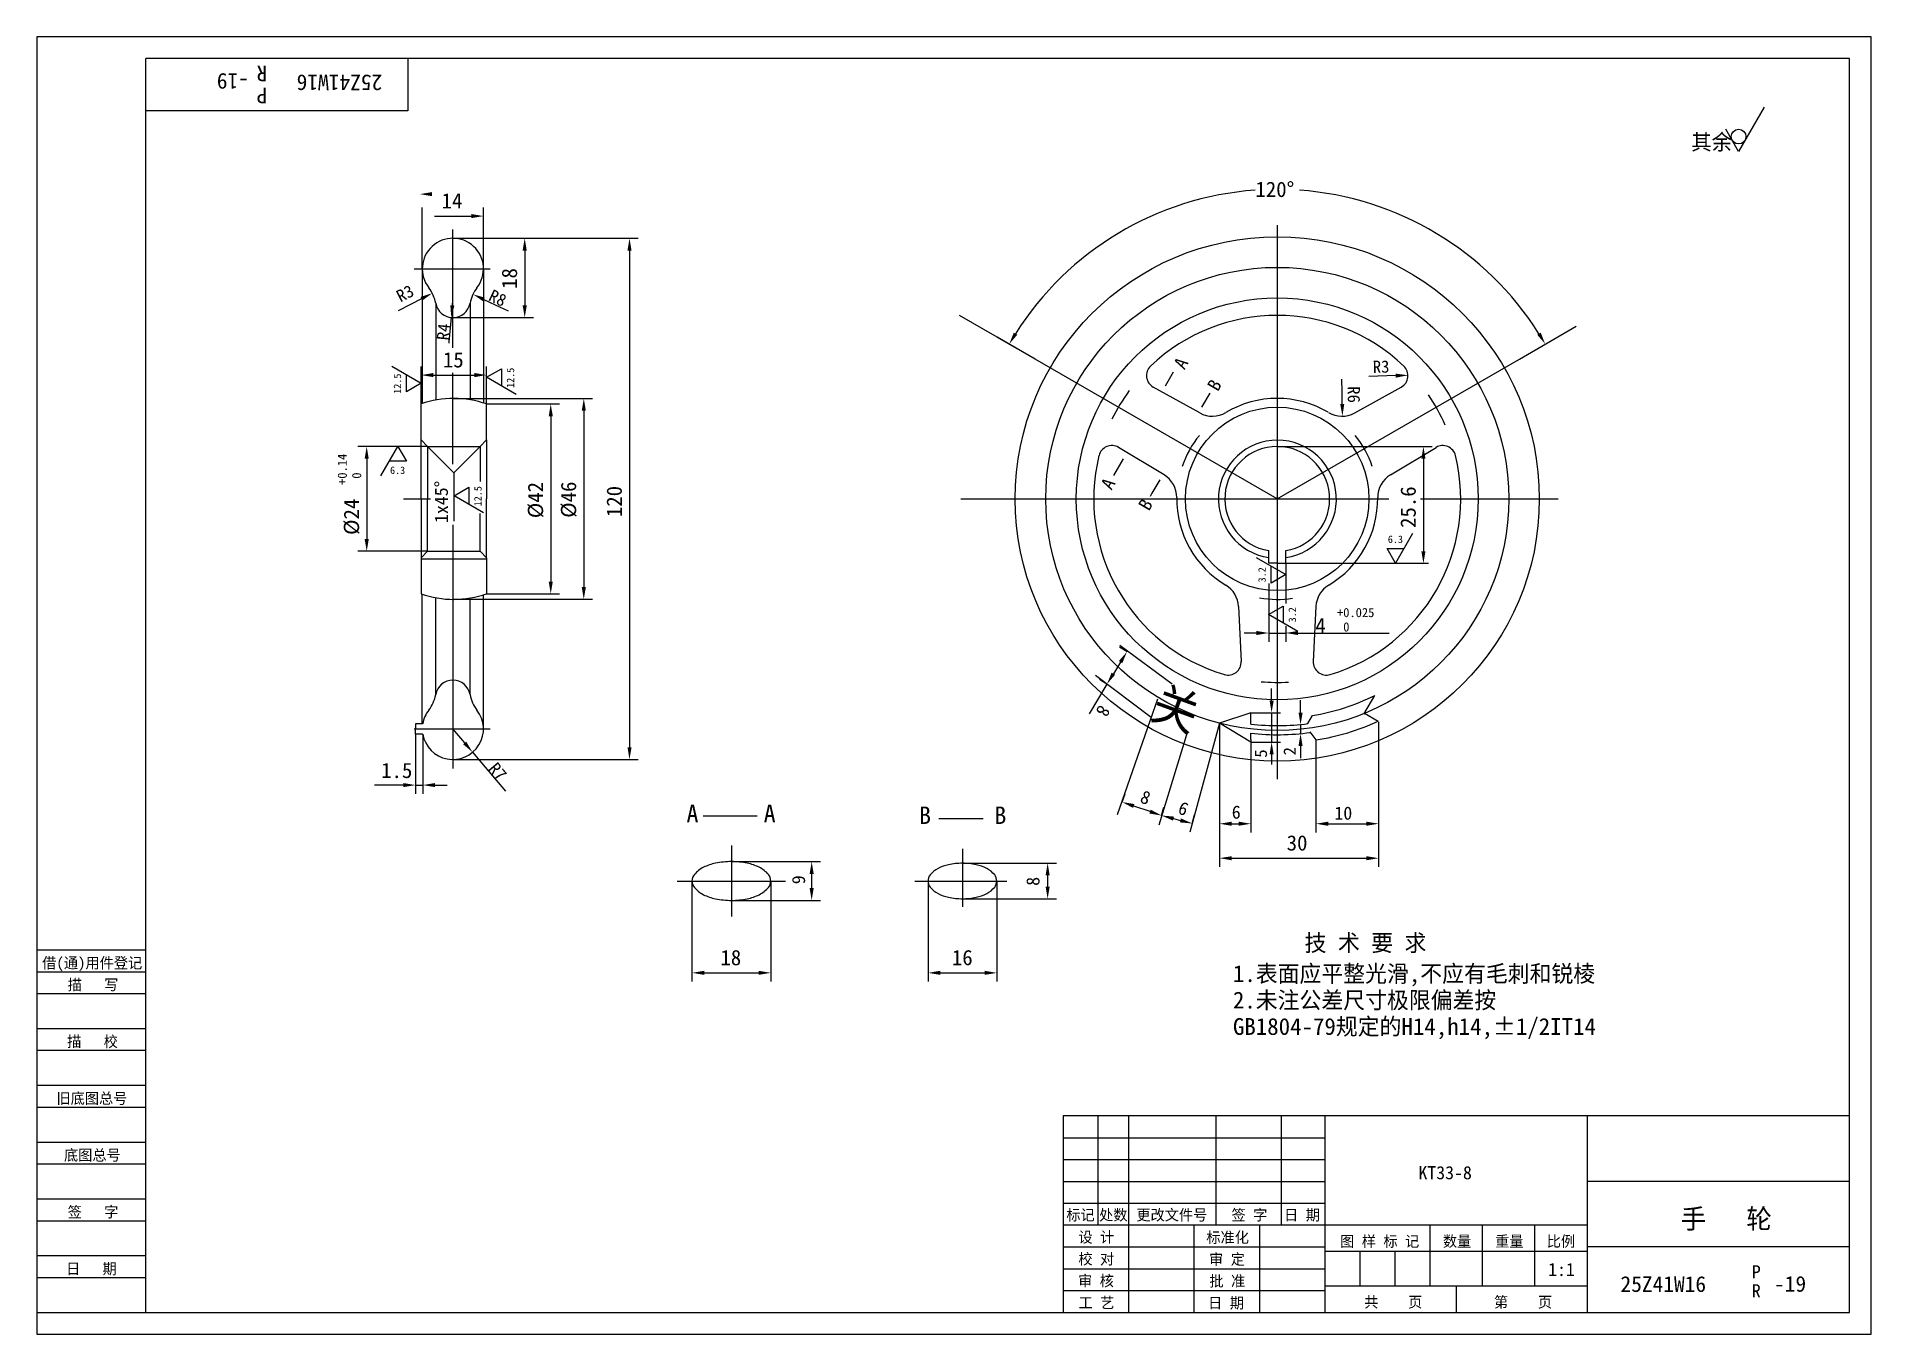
# Model space of a CAD drawing. Header units: metres. Extents: x 0 to 420, y 0 to 297.
import ezdxf

# ---------------------------------------------------------------- set-up
doc = ezdxf.new("R2010")
doc.units = ezdxf.units.M
for name, color, linetype in [('C', 6, 'Continuous'), ('D', 1, 'Continuous'), ('FL', 5, 'Continuous'), ('T', 7, 'Continuous'), ('TL', 4, 'Continuous')]:
    doc.layers.add(name, color=color, linetype=linetype)

# ---------------------------------------------------------------- blocks, each defined once
blk = doc.blocks.new('TUKUN3')
at = {"layer": 'FL'}
for p, q in [((420, 297), (0, 297)), ((0, 297), (0, 0)), ((420, 0), (420, 297)), ((0, 78), (25, 78)), ((0, 70), (25, 70)), ((0, 65), (25, 65)), ((0, 57), (25, 57)), ((0, 52), (25, 52)), ((243, 25), (243, 50)), ((250, 5), (250, 50)), ((270, 25), (270, 50)), ((285, 25), (285, 50)), ((0, 44), (25, 44)), ((235, 45), (295, 45)), ((0, 39), (25, 39)), ((235, 40), (295, 40)), ((235, 35), (295, 35)), ((0, 31), (25, 31)), ((235, 30), (295, 30)), ((0, 26), (25, 26)), ((280, 5), (280, 25)), ((0, 18), (25, 18)), ((235, 20), (295, 20)), ((0, 13), (25, 13)), ((235, 15), (295, 15)), ((235, 10), (295, 10)), ((0, 0), (420, 0))]:
    blk.add_line(p, q, dxfattribs=at)
at = {"layer": 'TL'}
for p, q in [((415, 292), (25, 292)), ((25, 5), (25, 292)), ((85, 292), (85, 280)), ((415, 5), (415, 292)), ((85, 280), (25, 280)), ((0, 88), (25, 88)), ((0, 83), (25, 83)), ((415, 50), (235, 50)), ((235, 50), (235, 5)), ((295, 5), (295, 50)), ((355, 5), (355, 50)), ((415, 35), (355, 35)), ((355, 25), (235, 25)), ((265, 5), (265, 25)), ((319, 11), (319, 25)), ((331, 11), (331, 25)), ((343, 11), (343, 25)), ((295, 19), (355, 19)), ((303, 11), (303, 19)), ((311, 11), (311, 19)), ((415, 20), (355, 20)), ((355, 11), (295, 11)), ((325, 5), (325, 11)), ((0, 5), (415, 5))]:
    blk.add_line(p, q, dxfattribs=at)
at = {"layer": 'T'}
for s, p in [('借(通)用件登记', (1.26, 83.76)), ('描   写', (7.09, 78.76)), ('描   校', (6.98, 65.76)), ('旧底图总号', (4.52, 52.76)), ('底图总号', (6.25, 39.76)), ('签   字', (7.1, 26.76)), ('标记', (235.71, 26.07)), ('处数', (243.22, 26.07)), ('更改文件号', (251.75, 26.07)), ('签 字', (273.53, 26.07)), ('日 期', (285.57, 26.07)), ('设 计', (238.5, 20.99)), ('标准化', (267.77, 20.93)), ('图 样 标 记', (298.4, 20.04)), ('数量', (321.92, 20.04)), ('重量', (333.88, 20.04)), ('比例', (345.7, 20.04)), ('校 对', (238.48, 15.99)), ('审 定', (268.39, 15.93)), ('日   期', (6.72, 13.76)), ('审 核', (238.41, 10.99)), ('批 准', (268.46, 10.93)), ('工 艺', (238.52, 5.99)), ('日 期', (268.18, 5.93)), ('共    页', (303.91, 6.13)), ('第    页', (333.62, 6.13))]:
    blk.add_text(s, height=2.5, dxfattribs=at).set_placement(p)

msp = doc.modelspace()

# ---------------------------------------------------------------- linework, layer by layer
at = {"layer": 'C'}
for p, q in [((95.28, 225.8), (95.28, 252.89)), ((284, 253.83), (284, 133.21)), ((86.44, 243.86), (103.81, 243.86)), ((284, 191.21), (228.57, 223.21)), ((284, 191.21), (339.43, 223.21)), ((95.28, 199.13), (95.28, 220.08)), ((84, 191.21), (90.16, 191.21)), ((211.53, 191.21), (309.58, 191.21)), ((316.77, 191.21), (340, 191.21)), ((340, 191.21), (348.34, 191.21)), ((95.28, 185.28), (95.28, 129.53)), ((86.44, 138.56), (103.81, 138.56)), ((284, 133.21), (284, 127.03)), ((159.03, 111.88), (159.03, 95.64)), ((211.93, 111.13), (211.93, 97.86)), ((146.64, 103.75), (171.42, 103.75)), ((201.06, 103.75), (222.07, 103.75))]:
    msp.add_line(p, q, dxfattribs=at)
msp.add_circle((284, 191.21), 53, dxfattribs=at)
at = {"layer": 'D'}
for p, q in [((395.47, 280.9), (389.61, 270.76)), ((389.61, 270.76), (386.68, 275.83)), ((88.28, 243.86), (88.28, 257.94)), ((102.28, 243.86), (102.28, 257.94)), ((91.08, 255.94), (99.48, 255.94)), ((95.28, 250.86), (113.72, 250.86)), ((111.72, 248.06), (111.72, 235.5)), ((113.72, 250.86), (137.71, 250.86)), ((135.71, 248.06), (135.71, 134.36)), ((85.59, 235.73), (82.76, 234.27)), ((88.08, 237.01), (85.59, 235.73)), ((95.16, 235.51), (95.28, 236.7)), ((102.4, 236.85), (104.93, 235.65)), ((104.93, 235.65), (107.93, 234.23)), ((94.9, 232.72), (94.36, 227.14)), ((95.28, 232.7), (113.72, 232.7)), ((219.91, 228.21), (211.25, 233.21)), ((94.36, 227.14), (94.33, 226.83)), ((219.91, 228.21), (224.37, 225.64)), ((228.57, 223.21), (219.91, 228.21)), ((339.43, 223.21), (352.42, 230.71)), ((81.27, 221.6), (88.03, 217.7)), ((84.65, 215.75), (84.65, 219.65)), ((88, 212.95), (88, 221.55)), ((90.8, 219.55), (100.2, 219.55)), ((103, 212.94), (103, 221.55)), ((103, 219.04), (106.38, 220.99)), ((109.76, 215.14), (103, 219.04)), ((106.38, 220.99), (106.38, 217.09)), ((298.83, 215.74), (298.78, 218.59)), ((311.13, 219.42), (304.93, 219.26)), ((88.03, 217.7), (84.65, 215.75)), ((298.88, 212.94), (298.83, 215.74)), ((95.28, 214.2), (127.25, 214.2)), ((103, 212.94), (119.68, 212.94)), ((117.68, 210.14), (117.68, 172.29)), ((125.25, 211.4), (125.25, 171.03)), ((89.5, 203.21), (73.55, 203.21)), ((78.77, 196.47), (82.67, 203.23)), ((82.67, 203.23), (84.63, 199.85)), ((89.5, 203.21), (95.5, 197.21)), ((101.5, 203.21), (95.5, 197.21)), ((284, 203.21), (319.46, 203.21)), ((75.55, 200.41), (75.55, 182.01)), ((84.63, 199.85), (80.72, 199.85)), ((317.46, 200.41), (317.46, 179.21)), ((95.5, 197.21), (95.5, 186.13)), ((95.54, 191.94), (98.92, 193.89)), ((98.92, 193.89), (98.92, 189.99)), ((102.3, 188.04), (95.54, 191.94)), ((255.32, 192.51), (254.89, 191.77)), ((315, 183.27), (311.1, 176.51)), ((89.5, 179.21), (73.55, 179.21)), ((279.21, 177.79), (285.97, 173.88)), ((285.93, 176.54), (285.93, 167.28)), ((285.96, 176.5), (318.66, 176.5)), ((309.15, 179.89), (313.05, 179.89)), ((311.1, 176.51), (309.15, 179.89)), ((282.59, 171.93), (282.59, 175.84)), ((285.97, 173.88), (282.59, 171.93)), ((95.28, 168.23), (127.25, 168.23)), ((103, 169.49), (119.68, 169.49)), ((282.04, 171.85), (282.04, 158.51)), ((281.98, 164.73), (285.36, 166.68)), ((288.74, 160.83), (281.98, 164.73)), ((285.36, 166.68), (285.36, 162.78)), ((279.24, 160.51), (276.44, 160.51)), ((282.04, 160.51), (285.93, 160.51)), ((285.93, 162.08), (285.93, 158.51)), ((288.73, 160.51), (291.53, 160.51)), ((291.53, 160.51), (294.12, 160.51)), ((294.12, 160.51), (299.98, 160.51)), ((299.98, 160.51), (309.65, 160.51)), ((249.61, 156.24), (247.91, 157.29)), ((259.94, 148.81), (247.95, 157.69)), ((248.13, 153.86), (246.49, 151.19)), ((245.01, 148.81), (240.93, 142.04)), ((255.14, 141.2), (242.43, 150.81)), ((245.01, 148.81), (243.31, 149.87)), ((282.71, 145.05), (282.71, 147.85)), ((256.61, 145.37), (247.37, 118.93)), ((289.34, 142.32), (289.34, 145.12)), ((270.78, 139.89), (264.02, 114.92)), ((270.78, 139.89), (270.78, 114.86)), ((277.99, 142.25), (284.71, 142.25)), ((282.71, 142.25), (282.71, 135.55)), ((289.34, 139.52), (289.34, 137.47)), ((307.2, 140.2), (307.2, 114.86)), ((86.72, 137.37), (86.72, 123.71)), ((88.38, 137.37), (88.38, 123.71)), ((97.99, 135.35), (95.28, 138.56)), ((263.43, 137.94), (256.86, 116.55)), ((277.96, 135.55), (284.71, 135.55)), ((277.96, 135.55), (277.96, 114.86)), ((289.34, 134.67), (289.34, 131.87)), ((292.86, 136.04), (292.86, 114.86)), ((95.28, 131.56), (137.71, 131.56)), ((99.79, 133.21), (103.51, 128.81)), ((282.71, 132.75), (282.71, 130.39)), ((103.51, 128.81), (107.33, 124.29)), ((81.12, 125.71), (77.37, 125.71)), ((83.92, 125.71), (81.12, 125.71)), ((86.72, 125.71), (88.38, 125.71)), ((91.18, 125.71), (93.98, 125.71)), ((248.5, 121.82), (249.15, 123.71)), ((152.61, 118.68), (164.97, 118.68)), ((206.49, 118.06), (216.71, 118.06)), ((254.88, 119.64), (251.15, 120.91)), ((257.53, 118.74), (258.03, 120.67)), ((257.53, 118.74), (258.18, 120.63)), ((260.24, 118.04), (261.84, 117.63)), ((264.55, 116.92), (265.05, 118.86)), ((270.78, 114.86), (270.78, 106.97)), ((273.58, 116.86), (275.16, 116.86)), ((295.66, 116.86), (304.4, 116.86)), ((307.2, 114.86), (307.2, 106.97)), ((159.03, 108.19), (179.41, 108.19)), ((177.41, 105.39), (177.41, 102.12)), ((211.93, 107.82), (233.44, 107.82)), ((231.44, 105.02), (231.44, 102.49)), ((273.58, 108.97), (304.4, 108.97)), ((150.02, 103.75), (150.02, 80.73)), ((168.05, 103.75), (168.05, 80.73)), ((204.07, 103.75), (204.07, 80.73)), ((219.81, 103.75), (219.81, 80.73)), ((159.03, 99.32), (179.41, 99.32)), ((211.93, 99.69), (233.44, 99.69)), ((152.82, 82.73), (165.25, 82.73)), ((206.87, 82.73), (217.01, 82.73))]:
    msp.add_line(p, q, dxfattribs=at)
msp.add_circle((389.61, 274.14), 1.69, dxfattribs=at)
for start, end in [(94.12, 147.74), (32.26, 85.88)]:
    msp.add_arc((284, 191.21), 70.85, start, end, dxfattribs=at)
for points in [[(90.52, 261.43), (90.52, 260.5), (87.72, 260.97)], [(99.48, 256.41), (99.48, 255.48), (102.28, 255.94)], [(111.25, 248.06), (112.19, 248.06), (111.72, 250.86)], [(135.25, 248.06), (136.18, 248.06), (135.71, 250.86)], [(88.29, 236.6), (87.86, 237.43), (90.57, 238.3)], [(95.63, 235.46), (94.7, 235.55), (94.9, 232.72)], [(102.2, 236.43), (102.6, 237.27), (99.87, 238.05)], [(111.25, 235.5), (112.19, 235.5), (111.72, 232.7)], [(224.49, 228.79), (223.69, 229.27), (222.64, 226.64)], [(344.31, 229.27), (343.51, 228.79), (345.36, 226.64)], [(90.8, 220.02), (90.8, 219.08), (88, 219.55)], [(100.2, 220.02), (100.2, 219.08), (103, 219.55)], [(311.14, 218.96), (311.12, 219.89), (313.93, 219.5)], [(117.22, 210.14), (118.15, 210.14), (117.68, 212.94)], [(124.78, 211.4), (125.72, 211.4), (125.25, 214.2)], [(298.41, 212.93), (299.35, 212.95), (298.93, 210.14)], [(75.08, 200.41), (76.02, 200.41), (75.55, 203.21)], [(317, 200.41), (317.93, 200.41), (317.46, 203.21)], [(75.08, 182.01), (76.02, 182.01), (75.55, 179.21)], [(317, 179.21), (317.93, 179.21), (317.46, 176.41)], [(117.22, 172.29), (118.15, 172.29), (117.68, 169.49)], [(124.78, 171.03), (125.72, 171.03), (125.25, 168.23)], [(279.24, 160.98), (279.24, 160.05), (282.04, 160.51)], [(288.73, 160.98), (288.73, 160.05), (285.93, 160.51)], [(247.74, 154.1), (248.53, 153.61), (249.61, 156.24)], [(246.09, 151.44), (246.88, 150.95), (245.01, 148.81)], [(282.25, 145.05), (283.18, 145.05), (282.71, 142.25)], [(288.87, 142.32), (289.81, 142.32), (289.34, 139.52)], [(97.63, 135.05), (98.34, 135.65), (99.79, 133.21)], [(282.25, 132.75), (283.18, 132.75), (282.71, 135.55)], [(288.87, 134.67), (289.81, 134.67), (289.34, 137.47)], [(135.25, 134.36), (136.18, 134.36), (135.71, 131.56)], [(83.92, 126.17), (83.92, 125.24), (86.72, 125.71)], [(91.18, 126.17), (91.18, 125.24), (88.38, 125.71)], [(251.3, 121.36), (251, 120.47), (248.5, 121.82)], [(255.03, 120.08), (254.73, 119.2), (257.53, 118.74)], [(260.36, 118.49), (260.13, 117.58), (257.53, 118.74)], [(261.95, 118.08), (261.72, 117.17), (264.55, 116.92)], [(273.58, 117.33), (273.58, 116.39), (270.78, 116.86)], [(275.16, 117.33), (275.16, 116.39), (277.96, 116.86)], [(295.66, 117.33), (295.66, 116.39), (292.86, 116.86)], [(304.4, 117.33), (304.4, 116.39), (307.2, 116.86)], [(273.58, 109.43), (273.58, 108.5), (270.78, 108.97)], [(304.4, 109.43), (304.4, 108.5), (307.2, 108.97)], [(176.95, 105.39), (177.88, 105.39), (177.41, 108.19)], [(230.97, 105.02), (231.91, 105.02), (231.44, 107.82)], [(176.95, 102.12), (177.88, 102.12), (177.41, 99.32)], [(230.97, 102.49), (231.91, 102.49), (231.44, 99.69)], [(152.82, 83.2), (152.82, 82.27), (150.02, 82.73)], [(165.25, 83.2), (165.25, 82.27), (168.05, 82.73)], [(206.87, 83.2), (206.87, 82.27), (204.07, 82.73)], [(217.01, 83.2), (217.01, 82.27), (219.81, 82.73)]]:
    msp.add_solid(points, dxfattribs=at)
at = {"layer": 'TL'}
for p, q in [((88.28, 243.86), (88.28, 213.04)), ((102.28, 243.86), (102.28, 213.17)), ((91.34, 236.01), (91.34, 213.82)), ((99.22, 236.01), (99.22, 213.89)), ((260.18, 220.18), (258.34, 216.99)), ((266.27, 210.89), (255.61, 216.79)), ((268.54, 215.4), (266.69, 212.2)), ((301.73, 210.89), (312.39, 216.79)), ((88, 204.71), (88, 212.95)), ((103, 204.71), (103, 212.94)), ((88, 204.71), (89.5, 203.21)), ((88, 191.21), (88, 204.71)), ((89.5, 203.21), (89.5, 191.2)), ((89.5, 203.21), (101.5, 203.21)), ((101.5, 203.21), (103, 204.71)), ((101.5, 203.21), (101.5, 195.19)), ((103, 204.71), (103, 191.21)), ((258.09, 196.73), (247.65, 203)), ((309.91, 196.73), (320.35, 203)), ((248.76, 200.39), (246.54, 196.56)), ((257.11, 195.6), (255.32, 192.51)), ((88, 191.21), (88, 177.71)), ((89.5, 179.21), (89.5, 191.22)), ((103, 177.71), (103, 191.21)), ((101.5, 179.21), (101.5, 187.84)), ((87.99, 177.5), (102.98, 177.5)), ((88, 177.71), (89.5, 179.21)), ((88, 177.71), (88, 177.43)), ((88, 177.43), (88, 169.48)), ((89.5, 179.21), (101.5, 179.21)), ((101.5, 179.21), (103, 177.71)), ((103, 177.71), (103, 177.43)), ((103, 177.43), (103, 169.49)), ((282.04, 176.5), (282.04, 179.37)), ((284.04, 176.5), (282.04, 176.5)), ((283.96, 176.5), (285.96, 176.5)), ((285.96, 176.5), (285.96, 179.37)), ((88.28, 139.75), (88.28, 169.38)), ((91.34, 146.41), (91.34, 168.6)), ((99.22, 146.41), (99.22, 168.53)), ((102.28, 138.56), (102.28, 169.25)), ((275.14, 166.59), (275.75, 154.01)), ((292.86, 166.59), (292.25, 154.01)), ((303.86, 141.91), (306.36, 146.23)), ((86.72, 139.75), (86.72, 138.56)), ((88.38, 139.75), (86.72, 139.75)), ((277.99, 142.25), (270.78, 139.89)), ((277.96, 135.55), (270.78, 139.89)), ((277.96, 141.24), (277.99, 142.25)), ((277.96, 140.85), (277.96, 141.24)), ((277.96, 139.67), (277.96, 140.85)), ((291, 139.8), (292.05, 141.63)), ((303.99, 142.13), (307.12, 140.32)), ((86.72, 137.37), (86.72, 138.56)), ((88.38, 137.37), (86.72, 137.37)), ((277.96, 136.14), (277.96, 137.57)), ((277.96, 136.14), (277.96, 137.57)), ((277.96, 136.14), (277.96, 135.55)), ((291.44, 137.92), (292.87, 136.03))]:
    msp.add_line(p, q, dxfattribs=at)
for points in [[(159.03, 108.19, 0.05), (155.38, 107.82, 0.06), (152.66, 106.89, 0.1), (150.56, 105.25, 0.18), (150.02, 103.75, 0.18), (150.56, 102.26, 0.1), (152.66, 100.62, 0.06), (155.38, 99.69, 0.05), (159.03, 99.32, 0.05), (162.68, 99.69, 0.06), (165.41, 100.62, 0.1), (167.5, 102.26, 0.18), (168.05, 103.75, 0.18), (167.5, 105.25, 0.1), (165.41, 106.89, 0.06), (162.68, 107.82, 0.05)], [(211.93, 107.82, 0.05), (208.75, 107.48, 0.07), (206.37, 106.63, 0.1), (204.55, 105.14, 0.17), (204.07, 103.75, 0.17), (204.55, 102.37, 0.1), (206.37, 100.88, 0.07), (208.75, 100.02, 0.05), (211.93, 99.69, 0.05), (215.1, 100.02, 0.07), (217.49, 100.88, 0.1), (219.31, 102.37, 0.17), (219.79, 103.75, 0.17), (219.31, 105.14, 0.1), (217.49, 106.63, 0.07), (215.1, 107.48, 0.05)]]:
    msp.add_lwpolyline(points, format="xyb", close=True, dxfattribs=at)
for radius in [60, 46, 21]:
    msp.add_circle((284, 191.21), radius, dxfattribs=at)
for centre, radius, start, end in [((95.28, 243.86), 7, 321.99, 218.01), ((83.46, 234.62), 8, 9.96, 38.01), ((107.1, 234.62), 8, 141.99, 170.04), ((95.28, 236.7), 4, 189.96, 350.04), ((284, 191.21), 42, 46.32, 133.68), ((257.07, 219.42), 3, 133.68, 241), ((310.93, 219.42), 3, 299, 46.32), ((284, 191.21), 42, 143.84, 154.29), ((284, 191.21), 23, 59.49, 120.74), ((284, 191.21), 42, 23.73, 34.54), ((95.49, 191.2), 23, 70.93, 108.99), ((269.18, 216.14), 6, 241, 300.74), ((298.82, 216.14), 6, 239.26, 299), ((246.11, 200.43), 3, 59, 166.32), ((284, 191.21), 23, 140.81, 161.12), ((284.04, 191.15), 13.5, 278.18, 261.48), ((284, 191.21), 12, 279.4, 260.6), ((284, 191.21), 23, 18.88, 39.19), ((321.89, 200.43), 3, 13.68, 121), ((284, 191.21), 42, 166.32, 253.24), ((284, 191.21), 42, 286.76, 13.68), ((255, 191.58), 6, 359.26, 59), ((313, 191.58), 6, 121, 180.74), ((284, 191.21), 23, 179.26, 239.19), ((284, 191.21), 23, 300.81, 0.74), ((95.49, 191.22), 23, 251.01, 289.07), ((269.15, 166.3), 6, 2.77, 59.19), ((284, 191.21), 23, 259.92, 278.82), ((298.85, 166.3), 6, 120.81, 177.23), ((272.75, 153.87), 3, 253.24, 2.77), ((295.25, 153.87), 3, 177.23, 286.76), ((95.28, 145.72), 4, 9.96, 170.04), ((284, 191.21), 42, 264.94, 273.5), ((95.28, 138.56), 7, 189.76, 38.01), ((95.28, 138.56), 7, 141.99, 170.24), ((83.46, 147.8), 8, 321.99, 350.04), ((107.1, 147.8), 8, 189.96, 218.01), ((284, 191.21), 50.23, 279.23, 296.4), ((284, 191.21), 51.9, 263.32, 277.78), ((284, 191.21), 55.89, 279.14, 294.41), ((284, 191.21), 53.98, 263.58, 278.04)]:
    msp.add_arc(centre, radius, start, end, dxfattribs=at)

# ---------------------------------------------------------------- block references
at = {"layer": 'D'}
msp.add_blockref('TUKUN3', (0, 0), dxfattribs=at)

# ---------------------------------------------------------------- texts
for s, height, rotation, p in [('R', 3.6, 180, (52.8, 290.38)), ('-19', 3.6, 180, (48.58, 288.61)), ('25Z41W16', 3.6, 180, (79.11, 288.29)), ('P', 3.6, 180, (52.8, 285.34)), ('18', 3.5, 90, (109.97, 239.28)), ('R3', 2.8, 27.34, (83.28, 236.13)), ('R8', 2.8, 334.67, (103.23, 236.75)), ('R4', 2.8, 84.54, (94.34, 227.41)), ('A', 3, 60, (262.74, 220.64)), ('R3', 2.8, 1.51, (305.91, 220.03)), ('12.5', 1.7, 90, (83.42, 215.27)), ('12.5', 1.7, 90, (109.31, 216.61)), ('B', 3, 60, (270.4, 215.63)), ('R6', 2.8, 271.02, (300.11, 216.97)), ('+0.14', 2.1, 90, (71, 194.41)), (' 0', 2.1, 90, (74.29, 194.41)), ('1x45%%d', 3, 90, (94.13, 185.69)), ('12.5', 1.7, 90, (101.85, 189.51)), ('%%C42', 3.5, 90, (115.93, 186.79)), ('%%C46', 3.5, 90, (123.5, 186.88)), ('120', 3.5, 90, (133.96, 187.04)), ('A', 3, 60, (246.05, 193.06)), ('25.6', 3.5, 90, (315.71, 184.56)), ('%%c24', 3.5, 90, (73.8, 182.96)), ('B', 3, 60, (254.62, 188.27)), ('3.2', 1.7, 90, (281.36, 172.1)), ('3.2', 1.7, 90, (288.29, 162.95)), ('8', 3, 240, (243.37, 144.28)), ('R7', 2.8, 310.18, (103.27, 129.38)), ('5', 2.8, 90, (281.66, 131.98)), ('2', 2.8, 90, (288.24, 132.51)), ('8', 3, 340, (252.38, 121.82)), ('6', 3, 340, (261.04, 119.28)), ('9', 3, 90, (175.91, 103.02)), ('8', 3, 90, (229.57, 102.65))]:
    msp.add_text(s, height=height, rotation=rotation, dxfattribs=at).set_placement(p)
for s, height, p in [('其余', 3.6, (378.76, 271.09)), ('14', 3.5, (92.69, 257.69)), ('120%%D', 3.5, (279, 260.31)), ('15', 3.5, (93, 221.3)), ('6.3', 1.7, (80.89, 196.92)), ('6.3', 1.7, (309.32, 181.12)), ('4', 3.5, (292.72, 160.44)), ('+0.025', 2.1, (297.67, 164.15)), (' 0', 2.1, (297.67, 160.86)), ('1.5', 3.5, (78.86, 127.32)), ('A', 4, (148.77, 117.21)), ('A', 4, (166.44, 117.21)), ('B', 4, (202.02, 116.8)), ('B', 4, (219.26, 116.8)), ('6', 3, (273.59, 118.02)), ('10', 3, (297.09, 117.79)), ('30', 3.5, (286.16, 110.72)), ('技 术 要 求', 3.85, (290.26, 87.67)), ('18', 3.5, (156.53, 84.48)), ('16', 3.5, (209.52, 84.48)), ('1.表面应平整光滑,不应有毛刺和锐棱', 3.85, (273.85, 80.63)), ('2.未注公差尺寸极限偏差按', 3.85, (273.85, 74.58)), ('GB1804-79规定的H14,h14,%%P1/2IT14', 3.85, (273.85, 68.53)), ('KT33-8', 3, (316.31, 35.49)), ('手   轮', 4.5, (376.35, 24.19)), ('1:1', 3, (346.01, 13.33)), ('25Z41W16', 3.6, (362.58, 9.7)), ('P', 3, (392.65, 12.8)), ('-19', 3.6, (397.74, 9.74)), ('R', 3, (392.65, 8.45))]:
    msp.add_text(s, height=height, dxfattribs=at).set_placement(p)
at = {"layer": 'TL'}
msp.add_text('关', height=8, rotation=340, dxfattribs=at).set_placement((254.58, 141.2))

doc.saveas('drawing.dxf')
